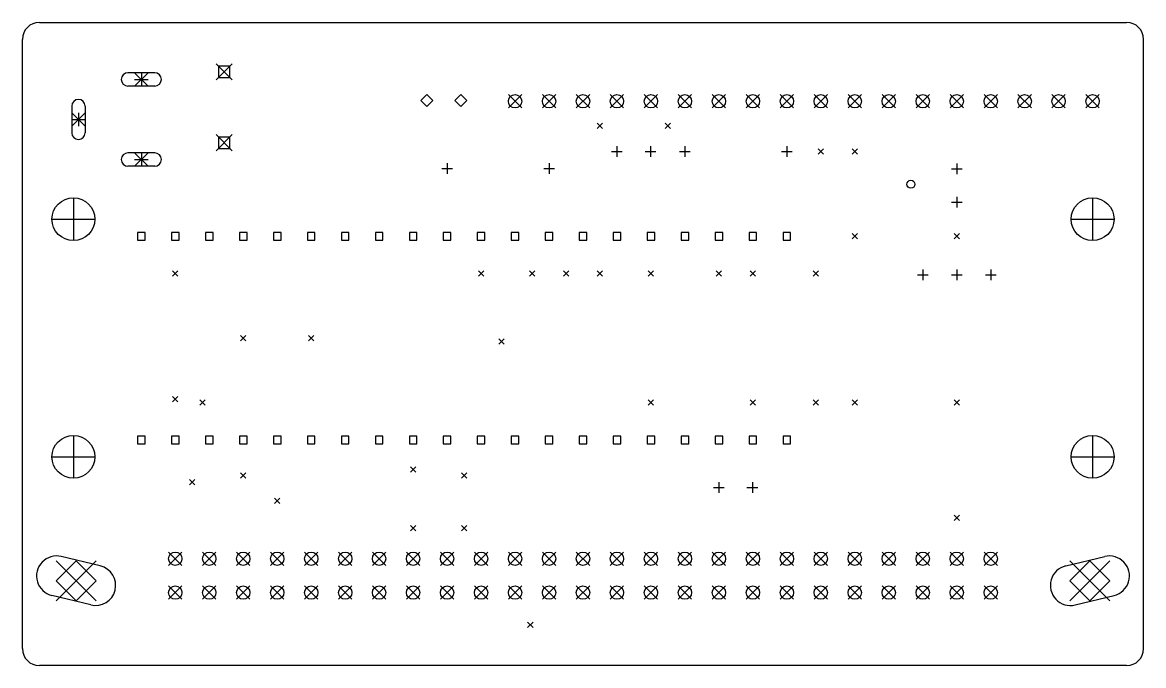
# Model space of a CAD drawing. Extents: x 102.2 to 195.4, y -184.4 to -88.1.
# Drawn here: x 105.4 to 189.2, y -136.3 to -88.1 of the extents above; entities that cross this region are included whole.
import ezdxf

# ---------------------------------------------------------------- set-up
doc = ezdxf.new("R2010")
doc.units = 0
doc.header["$MEASUREMENT"] = 0
doc.layers.add('BLACK', color=7, linetype='CONTINUOUS')

msp = doc.modelspace()

# ---------------------------------------------------------------- linework, layer by layer
at = {"layer": 'BLACK', "linetype": 'CONTINUOUS'}
for p, q in [((106.68, -88.138), (187.96, -88.138)), ((105.41, -135.001), (105.41, -89.408)), ((189.23, -135.001), (189.23, -89.408)), ((119.9, -91.238), (121.1, -92.438)), ((121.1, -91.238), (119.9, -92.438)), ((115.299, -91.902), (113.301, -91.902)), ((113.8, -91.902), (114.8, -92.903)), ((114.8, -91.902), (113.8, -92.903)), ((114.3, -91.902), (114.3, -92.903)), ((120.924, -91.414), (120.076, -91.414)), ((120.076, -91.414), (120.076, -92.262)), ((120.924, -92.262), (120.924, -91.414)), ((115.299, -92.903), (113.301, -92.903)), ((113.8, -92.403), (114.8, -92.403)), ((120.076, -92.262), (120.924, -92.262)), ((135.636, -93.53), (135.186, -93.98)), ((136.086, -93.98), (135.636, -93.53)), ((138.176, -93.53), (137.726, -93.98)), ((138.626, -93.98), (138.176, -93.53)), ((141.74, -93.543), (142.74, -94.543)), ((142.74, -93.543), (141.74, -94.543)), ((144.28, -93.543), (145.28, -94.543)), ((145.28, -93.543), (144.28, -94.543)), ((146.82, -93.543), (147.82, -94.543)), ((147.82, -93.543), (146.82, -94.543)), ((149.36, -93.543), (150.36, -94.543)), ((150.36, -93.543), (149.36, -94.543)), ((151.9, -93.543), (152.9, -94.543)), ((152.9, -93.543), (151.9, -94.543)), ((154.44, -93.543), (155.44, -94.543)), ((155.44, -93.543), (154.44, -94.543)), ((156.98, -93.543), (157.98, -94.543)), ((157.98, -93.543), (156.98, -94.543)), ((159.52, -93.543), (160.52, -94.543)), ((160.52, -93.543), (159.52, -94.543)), ((162.06, -93.543), (163.06, -94.543)), ((163.06, -93.543), (162.06, -94.543)), ((164.6, -93.543), (165.6, -94.543)), ((165.6, -93.543), (164.6, -94.543)), ((167.14, -93.543), (168.14, -94.543)), ((168.14, -93.543), (167.14, -94.543)), ((169.68, -93.543), (170.68, -94.543)), ((170.68, -93.543), (169.68, -94.543)), ((172.22, -93.543), (173.22, -94.543)), ((173.22, -93.543), (172.22, -94.543)), ((174.76, -93.543), (175.76, -94.543)), ((175.76, -93.543), (174.76, -94.543)), ((177.3, -93.543), (178.3, -94.543)), ((178.3, -93.543), (177.3, -94.543)), ((179.84, -93.543), (180.84, -94.543)), ((180.84, -93.543), (179.84, -94.543)), ((182.38, -93.543), (183.38, -94.543)), ((183.38, -93.543), (182.38, -94.543)), ((184.92, -93.543), (185.92, -94.543)), ((185.92, -93.543), (184.92, -94.543)), ((109.101, -94.403), (109.101, -96.402)), ((110.101, -94.403), (110.101, -96.402)), ((135.186, -93.98), (135.636, -94.43)), ((135.636, -94.43), (136.086, -93.98)), ((137.726, -93.98), (138.176, -94.43)), ((138.176, -94.43), (138.626, -93.98)), ((109.101, -94.902), (110.101, -95.903)), ((110.101, -94.902), (109.101, -95.903)), ((109.101, -95.402), (110.101, -95.402)), ((109.601, -94.902), (109.601, -95.903)), ((148.39, -95.685), (148.79, -96.085)), ((148.79, -95.685), (148.39, -96.085)), ((153.47, -95.685), (153.87, -96.085)), ((153.87, -95.685), (153.47, -96.085)), ((119.9, -96.538), (121.1, -97.738)), ((121.1, -96.538), (119.9, -97.738)), ((120.924, -96.714), (120.076, -96.714)), ((120.076, -96.714), (120.076, -97.562)), ((120.924, -97.562), (120.924, -96.714)), ((115.299, -97.902), (113.301, -97.902)), ((113.8, -97.902), (114.8, -98.903)), ((114.8, -97.902), (113.8, -98.903)), ((114.3, -97.902), (114.3, -98.903)), ((120.076, -97.562), (120.924, -97.562)), ((149.46, -97.79), (150.26, -97.79)), ((149.86, -97.39), (149.86, -98.19)), ((151.96, -97.79), (152.76, -97.79)), ((152.36, -97.39), (152.36, -98.19)), ((154.54, -97.79), (155.34, -97.79)), ((154.94, -97.39), (154.94, -98.19)), ((162.16, -97.79), (162.96, -97.79)), ((162.56, -97.39), (162.56, -98.19)), ((164.9, -97.59), (165.3, -97.99)), ((165.3, -97.59), (164.9, -97.99)), ((167.44, -97.59), (167.84, -97.99)), ((167.84, -97.59), (167.44, -97.99)), ((115.299, -98.903), (113.301, -98.903)), ((113.8, -98.402), (114.8, -98.402)), ((137.16, -98.66), (137.16, -99.46)), ((144.78, -98.66), (144.78, -99.46)), ((175.26, -98.7), (175.26, -99.5)), ((136.76, -99.06), (137.56, -99.06)), ((144.38, -99.06), (145.18, -99.06)), ((174.86, -99.1), (175.66, -99.1)), ((109.22, -101.27), (109.22, -104.47)), ((175.26, -101.2), (175.26, -102)), ((185.42, -101.27), (185.42, -104.47)), ((174.86, -101.6), (175.66, -101.6)), ((107.62, -102.87), (110.82, -102.87)), ((183.82, -102.87), (187.02, -102.87)), ((114.583, -103.857), (114.017, -103.857)), ((114.017, -103.857), (114.017, -104.423)), ((114.583, -104.423), (114.583, -103.857)), ((117.123, -103.857), (116.557, -103.857)), ((116.557, -103.857), (116.557, -104.423)), ((117.123, -104.423), (117.123, -103.857)), ((119.663, -103.857), (119.097, -103.857)), ((119.097, -103.857), (119.097, -104.423)), ((119.663, -104.423), (119.663, -103.857)), ((122.203, -103.857), (121.637, -103.857)), ((121.637, -103.857), (121.637, -104.423)), ((122.203, -104.423), (122.203, -103.857)), ((124.743, -103.857), (124.177, -103.857)), ((124.177, -103.857), (124.177, -104.423)), ((124.743, -104.423), (124.743, -103.857)), ((127.283, -103.857), (126.717, -103.857)), ((126.717, -103.857), (126.717, -104.423)), ((127.283, -104.423), (127.283, -103.857)), ((129.823, -103.857), (129.257, -103.857)), ((129.257, -103.857), (129.257, -104.423)), ((129.823, -104.423), (129.823, -103.857)), ((132.363, -103.857), (131.797, -103.857)), ((131.797, -103.857), (131.797, -104.423)), ((132.363, -104.423), (132.363, -103.857)), ((134.903, -103.857), (134.337, -103.857)), ((134.337, -103.857), (134.337, -104.423)), ((134.903, -104.423), (134.903, -103.857)), ((137.443, -103.857), (136.877, -103.857)), ((136.877, -103.857), (136.877, -104.423)), ((137.443, -104.423), (137.443, -103.857)), ((139.983, -103.857), (139.417, -103.857)), ((139.417, -103.857), (139.417, -104.423)), ((139.983, -104.423), (139.983, -103.857)), ((142.523, -103.857), (141.957, -103.857)), ((141.957, -103.857), (141.957, -104.423)), ((142.523, -104.423), (142.523, -103.857)), ((145.063, -103.857), (144.497, -103.857)), ((144.497, -103.857), (144.497, -104.423)), ((145.063, -104.423), (145.063, -103.857)), ((147.603, -103.857), (147.037, -103.857)), ((147.037, -103.857), (147.037, -104.423)), ((147.603, -104.423), (147.603, -103.857)), ((150.143, -103.857), (149.577, -103.857)), ((149.577, -103.857), (149.577, -104.423)), ((150.143, -104.423), (150.143, -103.857)), ((152.683, -103.857), (152.117, -103.857)), ((152.117, -103.857), (152.117, -104.423)), ((152.683, -104.423), (152.683, -103.857)), ((155.223, -103.857), (154.657, -103.857)), ((154.657, -103.857), (154.657, -104.423)), ((155.223, -104.423), (155.223, -103.857)), ((157.763, -103.857), (157.197, -103.857)), ((157.197, -103.857), (157.197, -104.423)), ((157.763, -104.423), (157.763, -103.857)), ((160.303, -103.857), (159.737, -103.857)), ((159.737, -103.857), (159.737, -104.423)), ((160.303, -104.423), (160.303, -103.857)), ((162.843, -103.857), (162.277, -103.857)), ((162.277, -103.857), (162.277, -104.423)), ((162.843, -104.423), (162.843, -103.857)), ((114.017, -104.423), (114.583, -104.423)), ((116.557, -104.423), (117.123, -104.423)), ((119.097, -104.423), (119.663, -104.423)), ((121.637, -104.423), (122.203, -104.423)), ((124.177, -104.423), (124.743, -104.423)), ((126.717, -104.423), (127.283, -104.423)), ((129.257, -104.423), (129.823, -104.423)), ((131.797, -104.423), (132.363, -104.423)), ((134.337, -104.423), (134.903, -104.423)), ((136.877, -104.423), (137.443, -104.423)), ((139.417, -104.423), (139.983, -104.423)), ((141.957, -104.423), (142.523, -104.423)), ((144.497, -104.423), (145.063, -104.423)), ((147.037, -104.423), (147.603, -104.423)), ((149.577, -104.423), (150.143, -104.423)), ((152.117, -104.423), (152.683, -104.423)), ((154.657, -104.423), (155.223, -104.423)), ((157.197, -104.423), (157.763, -104.423)), ((159.737, -104.423), (160.303, -104.423)), ((162.277, -104.423), (162.843, -104.423)), ((167.44, -103.94), (167.84, -104.34)), ((167.84, -103.94), (167.44, -104.34)), ((175.06, -103.94), (175.46, -104.34)), ((175.46, -103.94), (175.06, -104.34)), ((116.64, -106.734), (117.04, -107.134)), ((117.04, -106.734), (116.64, -107.134)), ((139.5, -106.734), (139.9, -107.134)), ((139.9, -106.734), (139.5, -107.134)), ((143.31, -106.734), (143.71, -107.134)), ((143.71, -106.734), (143.31, -107.134)), ((145.85, -106.734), (146.25, -107.134)), ((146.25, -106.734), (145.85, -107.134)), ((148.39, -106.734), (148.79, -107.134)), ((148.79, -106.734), (148.39, -107.134)), ((152.2, -106.734), (152.6, -107.134)), ((152.6, -106.734), (152.2, -107.134)), ((157.28, -106.734), (157.68, -107.134)), ((157.68, -106.734), (157.28, -107.134)), ((159.82, -106.734), (160.22, -107.134)), ((160.22, -106.734), (159.82, -107.134)), ((164.519, -106.734), (164.919, -107.134)), ((164.919, -106.734), (164.519, -107.134)), ((172.32, -107.039), (173.12, -107.039)), ((172.72, -106.639), (172.72, -107.439)), ((174.86, -107.039), (175.66, -107.039)), ((175.26, -106.639), (175.26, -107.439)), ((177.4, -107.039), (178.2, -107.039)), ((177.8, -106.639), (177.8, -107.439)), ((121.72, -111.56), (122.12, -111.96)), ((122.12, -111.56), (121.72, -111.96)), ((126.8, -111.56), (127.2, -111.96)), ((127.2, -111.56), (126.8, -111.96)), ((141.024, -111.814), (141.424, -112.214)), ((141.424, -111.814), (141.024, -112.214)), ((116.64, -116.132), (117.04, -116.532)), ((117.04, -116.132), (116.64, -116.532)), ((118.672, -116.386), (119.072, -116.786)), ((119.072, -116.386), (118.672, -116.786)), ((152.2, -116.386), (152.6, -116.786)), ((152.6, -116.386), (152.2, -116.786)), ((159.82, -116.386), (160.22, -116.786)), ((160.22, -116.386), (159.82, -116.786)), ((164.519, -116.386), (164.919, -116.786)), ((164.919, -116.386), (164.519, -116.786)), ((167.44, -116.386), (167.84, -116.786)), ((167.84, -116.386), (167.44, -116.786)), ((175.06, -116.386), (175.46, -116.786)), ((175.46, -116.386), (175.06, -116.786)), ((109.22, -119.05), (109.22, -122.25)), ((114.583, -119.097), (114.017, -119.097)), ((114.017, -119.097), (114.017, -119.663)), ((114.017, -119.663), (114.583, -119.663)), ((114.583, -119.663), (114.583, -119.097)), ((117.123, -119.097), (116.557, -119.097)), ((116.557, -119.097), (116.557, -119.663)), ((116.557, -119.663), (117.123, -119.663)), ((117.123, -119.663), (117.123, -119.097)), ((119.663, -119.097), (119.097, -119.097)), ((119.097, -119.097), (119.097, -119.663)), ((119.097, -119.663), (119.663, -119.663)), ((119.663, -119.663), (119.663, -119.097)), ((122.203, -119.097), (121.637, -119.097)), ((121.637, -119.097), (121.637, -119.663)), ((121.637, -119.663), (122.203, -119.663)), ((122.203, -119.663), (122.203, -119.097)), ((124.743, -119.097), (124.177, -119.097)), ((124.177, -119.097), (124.177, -119.663)), ((124.177, -119.663), (124.743, -119.663)), ((124.743, -119.663), (124.743, -119.097)), ((127.283, -119.097), (126.717, -119.097)), ((126.717, -119.097), (126.717, -119.663)), ((126.717, -119.663), (127.283, -119.663)), ((127.283, -119.663), (127.283, -119.097)), ((129.823, -119.097), (129.257, -119.097)), ((129.257, -119.097), (129.257, -119.663)), ((129.257, -119.663), (129.823, -119.663)), ((129.823, -119.663), (129.823, -119.097)), ((132.363, -119.097), (131.797, -119.097)), ((131.797, -119.097), (131.797, -119.663)), ((131.797, -119.663), (132.363, -119.663)), ((132.363, -119.663), (132.363, -119.097)), ((134.903, -119.097), (134.337, -119.097)), ((134.337, -119.097), (134.337, -119.663)), ((134.337, -119.663), (134.903, -119.663)), ((134.903, -119.663), (134.903, -119.097)), ((137.443, -119.097), (136.877, -119.097)), ((136.877, -119.097), (136.877, -119.663)), ((136.877, -119.663), (137.443, -119.663)), ((137.443, -119.663), (137.443, -119.097)), ((139.983, -119.097), (139.417, -119.097)), ((139.417, -119.097), (139.417, -119.663)), ((139.417, -119.663), (139.983, -119.663)), ((139.983, -119.663), (139.983, -119.097)), ((142.523, -119.097), (141.957, -119.097)), ((141.957, -119.097), (141.957, -119.663)), ((141.957, -119.663), (142.523, -119.663)), ((142.523, -119.663), (142.523, -119.097)), ((145.063, -119.097), (144.497, -119.097)), ((144.497, -119.097), (144.497, -119.663)), ((144.497, -119.663), (145.063, -119.663)), ((145.063, -119.663), (145.063, -119.097)), ((147.603, -119.097), (147.037, -119.097)), ((147.037, -119.097), (147.037, -119.663)), ((147.037, -119.663), (147.603, -119.663)), ((147.603, -119.663), (147.603, -119.097)), ((150.143, -119.097), (149.577, -119.097)), ((149.577, -119.097), (149.577, -119.663)), ((149.577, -119.663), (150.143, -119.663)), ((150.143, -119.663), (150.143, -119.097)), ((152.683, -119.097), (152.117, -119.097)), ((152.117, -119.097), (152.117, -119.663)), ((152.117, -119.663), (152.683, -119.663)), ((152.683, -119.663), (152.683, -119.097)), ((155.223, -119.097), (154.657, -119.097)), ((154.657, -119.097), (154.657, -119.663)), ((154.657, -119.663), (155.223, -119.663)), ((155.223, -119.663), (155.223, -119.097)), ((157.763, -119.097), (157.197, -119.097)), ((157.197, -119.097), (157.197, -119.663)), ((157.197, -119.663), (157.763, -119.663)), ((157.763, -119.663), (157.763, -119.097)), ((160.303, -119.097), (159.737, -119.097)), ((159.737, -119.097), (159.737, -119.663)), ((159.737, -119.663), (160.303, -119.663)), ((160.303, -119.663), (160.303, -119.097)), ((162.843, -119.097), (162.277, -119.097)), ((162.277, -119.097), (162.277, -119.663)), ((162.277, -119.663), (162.843, -119.663)), ((162.843, -119.663), (162.843, -119.097)), ((185.42, -119.05), (185.42, -122.25)), ((107.62, -120.65), (110.82, -120.65)), ((183.82, -120.65), (187.02, -120.65)), ((134.42, -121.402), (134.82, -121.802)), ((134.82, -121.402), (134.42, -121.802)), ((117.91, -122.355), (118.31, -122.755)), ((118.31, -122.355), (117.91, -122.755)), ((121.72, -121.847), (122.12, -122.247)), ((122.12, -121.847), (121.72, -122.247)), ((138.23, -121.847), (138.63, -122.247)), ((138.63, -121.847), (138.23, -122.247)), ((157.08, -122.936), (157.88, -122.936)), ((157.48, -122.536), (157.48, -123.336)), ((159.58, -122.936), (160.38, -122.936)), ((159.98, -122.536), (159.98, -123.336)), ((124.26, -123.752), (124.66, -124.152)), ((124.66, -123.752), (124.26, -124.152)), ((175.06, -125.022), (175.46, -125.422)), ((175.46, -125.022), (175.06, -125.422)), ((134.42, -125.784), (134.82, -126.184)), ((134.82, -125.784), (134.42, -126.184)), ((138.23, -125.784), (138.63, -126.184)), ((138.63, -125.784), (138.23, -126.184)), ((111.234, -128.816), (108.318, -128.11)), ((116.34, -127.77), (117.34, -128.77)), ((117.34, -127.77), (116.34, -128.77)), ((118.88, -127.77), (119.88, -128.77)), ((119.88, -127.77), (118.88, -128.77)), ((121.42, -127.77), (122.42, -128.77)), ((122.42, -127.77), (121.42, -128.77)), ((123.96, -127.77), (124.96, -128.77)), ((124.96, -127.77), (123.96, -128.77)), ((126.5, -127.77), (127.5, -128.77)), ((127.5, -127.77), (126.5, -128.77)), ((129.04, -127.77), (130.04, -128.77)), ((130.04, -127.77), (129.04, -128.77)), ((131.58, -127.77), (132.58, -128.77)), ((132.58, -127.77), (131.58, -128.77)), ((134.12, -127.77), (135.12, -128.77)), ((135.12, -127.77), (134.12, -128.77)), ((136.66, -127.77), (137.66, -128.77)), ((137.66, -127.77), (136.66, -128.77)), ((139.2, -127.77), (140.2, -128.77)), ((140.2, -127.77), (139.2, -128.77)), ((141.74, -127.77), (142.74, -128.77)), ((142.74, -127.77), (141.74, -128.77)), ((144.28, -127.77), (145.28, -128.77)), ((145.28, -127.77), (144.28, -128.77)), ((146.82, -127.77), (147.82, -128.77)), ((147.82, -127.77), (146.82, -128.77)), ((149.36, -127.77), (150.36, -128.77)), ((150.36, -127.77), (149.36, -128.77)), ((151.9, -127.77), (152.9, -128.77)), ((152.9, -127.77), (151.9, -128.77)), ((154.44, -127.77), (155.44, -128.77)), ((155.44, -127.77), (154.44, -128.77)), ((156.98, -127.77), (157.98, -128.77)), ((157.98, -127.77), (156.98, -128.77)), ((159.52, -127.77), (160.52, -128.77)), ((160.52, -127.77), (159.52, -128.77)), ((162.06, -127.77), (163.06, -128.77)), ((163.06, -127.77), (162.06, -128.77)), ((164.6, -127.77), (165.6, -128.77)), ((165.6, -127.77), (164.6, -128.77)), ((167.14, -127.77), (168.14, -128.77)), ((168.14, -127.77), (167.14, -128.77)), ((169.68, -127.77), (170.68, -128.77)), ((170.68, -127.77), (169.68, -128.77)), ((172.22, -127.77), (173.22, -128.77)), ((173.22, -127.77), (172.22, -128.77)), ((174.76, -127.77), (175.76, -128.77)), ((175.76, -127.77), (174.76, -128.77)), ((177.3, -127.77), (178.3, -128.77)), ((178.3, -127.77), (177.3, -128.77)), ((183.406, -128.816), (186.322, -128.11)), ((107.923, -128.421), (110.923, -131.421)), ((110.923, -128.421), (107.923, -131.421)), ((109.423, -128.421), (107.923, -129.921)), ((110.923, -129.921), (109.423, -128.421)), ((183.717, -128.421), (186.717, -131.421)), ((186.717, -128.421), (183.717, -131.421)), ((185.217, -128.421), (183.717, -129.921)), ((186.717, -129.921), (185.217, -128.421)), ((107.923, -129.921), (109.423, -131.421)), ((109.423, -131.421), (110.923, -129.921)), ((183.717, -129.921), (185.217, -131.421)), ((185.217, -131.421), (186.717, -129.921)), ((116.34, -130.31), (117.34, -131.31)), ((117.34, -130.31), (116.34, -131.31)), ((118.88, -130.31), (119.88, -131.31)), ((119.88, -130.31), (118.88, -131.31)), ((121.42, -130.31), (122.42, -131.31)), ((122.42, -130.31), (121.42, -131.31)), ((123.96, -130.31), (124.96, -131.31)), ((124.96, -130.31), (123.96, -131.31)), ((126.5, -130.31), (127.5, -131.31)), ((127.5, -130.31), (126.5, -131.31)), ((129.04, -130.31), (130.04, -131.31)), ((130.04, -130.31), (129.04, -131.31)), ((131.58, -130.31), (132.58, -131.31)), ((132.58, -130.31), (131.58, -131.31)), ((134.12, -130.31), (135.12, -131.31)), ((135.12, -130.31), (134.12, -131.31)), ((136.66, -130.31), (137.66, -131.31)), ((137.66, -130.31), (136.66, -131.31)), ((139.2, -130.31), (140.2, -131.31)), ((140.2, -130.31), (139.2, -131.31)), ((141.74, -130.31), (142.74, -131.31)), ((142.74, -130.31), (141.74, -131.31)), ((144.28, -130.31), (145.28, -131.31)), ((145.28, -130.31), (144.28, -131.31)), ((146.82, -130.31), (147.82, -131.31)), ((147.82, -130.31), (146.82, -131.31)), ((149.36, -130.31), (150.36, -131.31)), ((150.36, -130.31), (149.36, -131.31)), ((151.9, -130.31), (152.9, -131.31)), ((152.9, -130.31), (151.9, -131.31)), ((154.44, -130.31), (155.44, -131.31)), ((155.44, -130.31), (154.44, -131.31)), ((156.98, -130.31), (157.98, -131.31)), ((157.98, -130.31), (156.98, -131.31)), ((159.52, -130.31), (160.52, -131.31)), ((160.52, -130.31), (159.52, -131.31)), ((162.06, -130.31), (163.06, -131.31)), ((163.06, -130.31), (162.06, -131.31)), ((164.6, -130.31), (165.6, -131.31)), ((165.6, -130.31), (164.6, -131.31)), ((167.14, -130.31), (168.14, -131.31)), ((168.14, -130.31), (167.14, -131.31)), ((169.68, -130.31), (170.68, -131.31)), ((170.68, -130.31), (169.68, -131.31)), ((172.22, -130.31), (173.22, -131.31)), ((173.22, -130.31), (172.22, -131.31)), ((174.76, -130.31), (175.76, -131.31)), ((175.76, -130.31), (174.76, -131.31)), ((177.3, -130.31), (178.3, -131.31)), ((178.3, -130.31), (177.3, -131.31)), ((110.528, -131.732), (107.613, -131.026)), ((184.112, -131.732), (187.027, -131.026)), ((143.183, -133.023), (143.583, -133.423)), ((143.583, -133.023), (143.183, -133.423)), ((187.96, -136.271), (106.68, -136.271))]:
    msp.add_line(p, q, dxfattribs=at)
at = {"layer": 'BLACK'}
for centre, radius in [((142.24, -94.043), 0.5), ((144.78, -94.043), 0.5), ((147.32, -94.043), 0.5), ((149.86, -94.043), 0.5), ((152.4, -94.043), 0.5), ((154.94, -94.043), 0.5), ((157.48, -94.043), 0.5), ((160.02, -94.043), 0.5), ((162.56, -94.043), 0.5), ((165.1, -94.043), 0.5), ((167.64, -94.043), 0.5), ((170.18, -94.043), 0.5), ((172.72, -94.043), 0.5), ((175.26, -94.043), 0.5), ((177.8, -94.043), 0.5), ((180.34, -94.043), 0.5), ((182.88, -94.043), 0.5), ((185.42, -94.043), 0.5), ((171.831, -100.25), 0.3), ((109.22, -102.87), 1.6), ((185.42, -102.87), 1.6), ((109.22, -120.65), 1.6), ((185.42, -120.65), 1.6), ((116.84, -128.27), 0.5), ((119.38, -128.27), 0.5), ((121.92, -128.27), 0.5), ((124.46, -128.27), 0.5), ((127, -128.27), 0.5), ((129.54, -128.27), 0.5), ((132.08, -128.27), 0.5), ((134.62, -128.27), 0.5), ((137.16, -128.27), 0.5), ((139.7, -128.27), 0.5), ((142.24, -128.27), 0.5), ((144.78, -128.27), 0.5), ((147.32, -128.27), 0.5), ((149.86, -128.27), 0.5), ((152.4, -128.27), 0.5), ((154.94, -128.27), 0.5), ((157.48, -128.27), 0.5), ((160.02, -128.27), 0.5), ((162.56, -128.27), 0.5), ((165.1, -128.27), 0.5), ((167.64, -128.27), 0.5), ((170.18, -128.27), 0.5), ((172.72, -128.27), 0.5), ((175.26, -128.27), 0.5), ((177.8, -128.27), 0.5), ((116.84, -130.81), 0.5), ((119.38, -130.81), 0.5), ((121.92, -130.81), 0.5), ((124.46, -130.81), 0.5), ((127, -130.81), 0.5), ((129.54, -130.81), 0.5), ((132.08, -130.81), 0.5), ((134.62, -130.81), 0.5), ((137.16, -130.81), 0.5), ((139.7, -130.81), 0.5), ((142.24, -130.81), 0.5), ((144.78, -130.81), 0.5), ((147.32, -130.81), 0.5), ((149.86, -130.81), 0.5), ((152.4, -130.81), 0.5), ((154.94, -130.81), 0.5), ((157.48, -130.81), 0.5), ((160.02, -130.81), 0.5), ((162.56, -130.81), 0.5), ((165.1, -130.81), 0.5), ((167.64, -130.81), 0.5), ((170.18, -130.81), 0.5), ((172.72, -130.81), 0.5), ((175.26, -130.81), 0.5), ((177.8, -130.81), 0.5)]:
    msp.add_circle(centre, radius, dxfattribs=at)
for centre, radius, start, end in [((106.68, -89.408), 1.27, 90, 180), ((187.96, -89.408), 1.27, 0, 90), ((113.301, -92.403), 0.5, 450, 630), ((115.299, -92.403), 0.5, 270, 450), ((109.601, -94.403), 0.5, 0, 180), ((109.601, -96.402), 0.5, 180, 360), ((113.301, -98.402), 0.5, 450, 630), ((115.299, -98.402), 0.5, 270, 450), ((107.965, -129.568), 1.5, 436.4, 616.4), ((186.675, -129.568), 1.5, 283.6, 463.6), ((110.881, -130.274), 1.5, 256.4, 436.4), ((183.759, -130.274), 1.5, 103.6, 283.6), ((106.68, -135.001), 1.27, -180, -90), ((187.96, -135.001), 1.27, -90, 0)]:
    msp.add_arc(centre, radius, start, end, dxfattribs=at)

doc.saveas('drawing.dxf')
